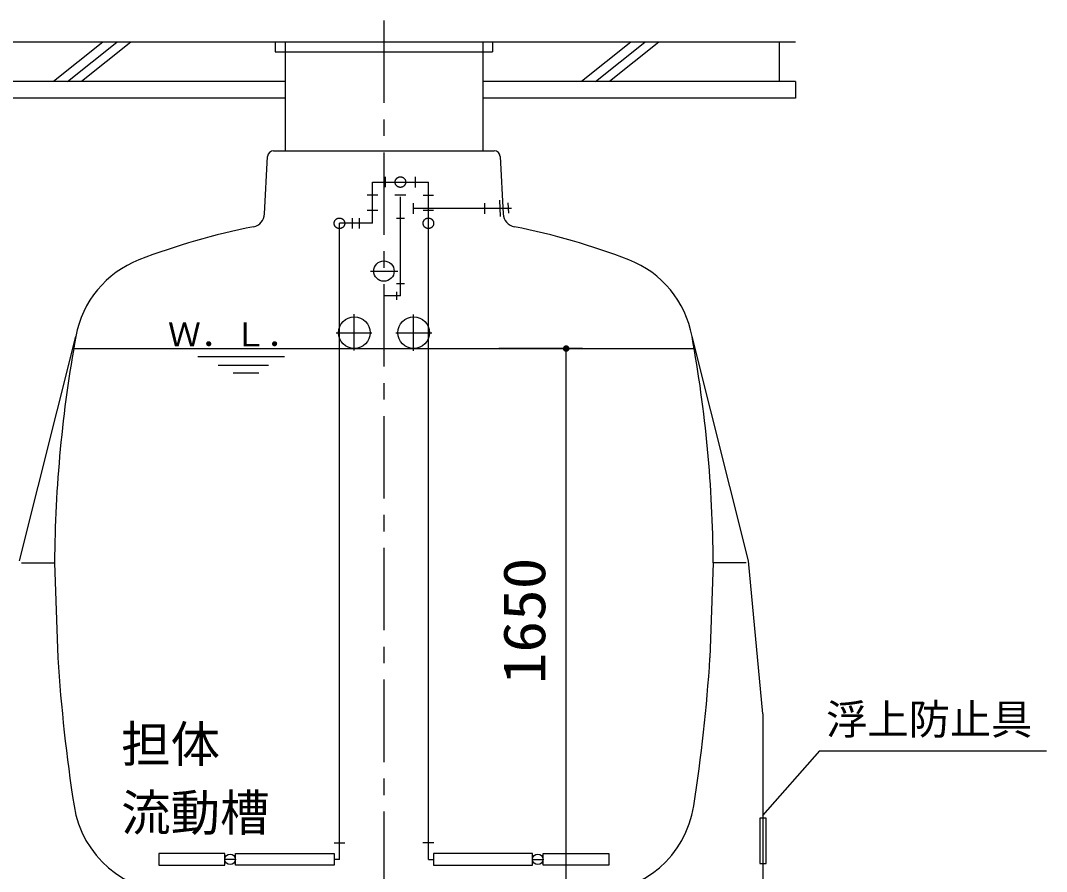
# Model space of a CAD drawing. Units: millimetres, scale not verified. Extents: x -14850 to 14850, y -10500 to 10500.
# Drawn here: x 206 to 3320, y -5574 to -2992 of the extents above; entities that cross this region are included whole.
import ezdxf
from ezdxf.enums import TextEntityAlignment as Align

# ---------------------------------------------------------------- set-up
doc = ezdxf.new("R2010")
doc.units = ezdxf.units.MM
doc.header["$LTSCALE"] = 50
doc.linetypes.add('CHAIN1', pattern=[8, 5, -1, 1, -1])
doc.linetypes.add('LONG_DASHED1', pattern=[7, 6, -1])
for name, color, linetype, lineweight in [('0-0_機器', 3, 'Continuous', 25), ('0-1_空気管', 3, 'Continuous', 25), ('0-2_躯体', 3, 'Continuous', 25)]:
    doc.layers.add(name, color=color, linetype=linetype, lineweight=lineweight)
doc.styles.add('ＭＳ ゴシック', font='')
doc.styles.get('ＭＳ ゴシック').set_extended_font_data('MS Gothic')

msp = doc.modelspace()

# ---------------------------------------------------------------- linework, layer by layer
at = {"layer": '0-0_機器', "color": 2}
for p, q in [((1008.81, -3057.44), (1008.81, -3387.44)), ((1608.81, -3057.44), (1608.81, -3387.44)), ((1638.81, -3057.44), (1638.81, -3087.44)), ((2558.81, -3177.44), (2558.81, -3227.44)), ((2558.81, -3227.44), (1608.81, -3227.44))]:
    msp.add_line(p, q, dxfattribs=at)
for points in [[(978.81, -3057.44), (978.81, -3087.44), (1638.81, -3087.44)], [(1008.81, -3227.44), (58.81, -3227.44), (58.81, -3177.44)]]:
    msp.add_lwpolyline(points, dxfattribs=at)
at = {"layer": '0-1_空気管', "linetype": 'CHAIN1'}
for p, q in [((1308.81, -2992.19), (1308.81, -5737.44)), ((1218.81, -3993.57), (1218.81, -3883.19)), ((1398.81, -3994.69), (1398.81, -3883.75)), ((1164.3, -3939.44), (1272.42, -3939.44)), ((1345.07, -3939.44), (1453.75, -3939.44))]:
    msp.add_line(p, q, dxfattribs=at)
at = {"layer": '0-1_空気管', "color": 7}
for p, q in [((202.22, -4631.43), (373.48, -3950.46)), ((2458.81, -5095.51), (2458.81, -5637.44))]:
    msp.add_line(p, q, dxfattribs=at)
at = {"layer": '0-1_空気管', "color": 4}
for q in [(2458.56, -5404.79), (3320.31, -5207.86)]:
    msp.add_line((2630.8, -5207.86), q, dxfattribs=at)
at = {"layer": '0-1_空気管', "color": 7}
msp.add_lwpolyline([(2458.81, -5095.51), (2415.39, -4631.43), (2244.14, -3950.46)], dxfattribs=at)
msp.add_lwpolyline([(2450.05, -5412.88), (2450.05, -5550.43), (2469.69, -5550.43), (2469.69, -5412.88)], close=True, dxfattribs=at)
at = {"layer": '0-2_躯体', "color": 2}
for p, q in [((2558.81, -3057.44), (108.81, -3057.44)), ((455.76, -3057.44), (305.76, -3177.44)), ((348.19, -3177.44), (498.19, -3057.44)), ((540.61, -3057.44), (390.61, -3177.44)), ((2058.55, -3057.44), (1908.55, -3177.44)), ((1950.98, -3177.44), (2100.97, -3057.44)), ((2143.4, -3057.44), (1993.4, -3177.44)), ((2508.81, -3057.44), (2508.81, -3177.44)), ((1008.81, -3177.44), (58.81, -3177.44)), ((2558.81, -3177.44), (1608.81, -3177.44)), ((1912.09, -3987.44), (1657.48, -3987.44)), ((1862.09, -5637.44), (1862.09, -3987.44))]:
    msp.add_line(p, q, dxfattribs=at)
at = {"layer": '0-2_躯体'}
for p, q in [((973.8, -3387.44), (1643.82, -3387.44)), ((946.68, -3578.88), (955.82, -3404.5)), ((1661.79, -3404.5), (1670.93, -3578.88)), ((1443.81, -5537.44), (1443.81, -3579.15)), ((1173.81, -5537.44), (1173.81, -3607.44)), ((366.92, -3987.44), (2250.7, -3987.44)), ((1007.45, -4012.44), (744.06, -4012.44)), ((805.58, -4037.44), (958.42, -4037.44)), ((928.62, -4062.44), (850.76, -4062.44)), ((208.81, -4637.44), (308.81, -4637.44)), ((308.81, -4637.44), (318.89, -4926.29)), ((2308.81, -4637.44), (2298.72, -4926.29)), ((2408.81, -4637.44), (2308.81, -4637.44)), ((1157.31, -5487.44), (1190.31, -5487.44)), ((1460.31, -5487.44), (1427.31, -5487.44)), ((857.81, -5537.44), (825.81, -5537.44)), ((1173.81, -5537.44), (1157.81, -5537.44)), ((1443.81, -5537.44), (1459.81, -5537.44)), ((1759.81, -5537.44), (1791.81, -5537.44))]:
    msp.add_line(p, q, dxfattribs=at)
at = {"layer": '0-2_躯体', "linetype": 'LONG_DASHED1'}
for p, q in [((1273.81, -3482.44), (1443.81, -3482.44)), ((1273.81, -3607.44), (1273.81, -3482.44)), ((1313.81, -3497.94), (1313.81, -3466.94)), ((1358.81, -3827.44), (1358.81, -3482.44)), ((1403.81, -3466.44), (1403.81, -3498.44)), ((1443.81, -3607.44), (1443.81, -3482.44)), ((1289.81, -3522.44), (1257.81, -3522.44)), ((1375.31, -3522.44), (1342.31, -3522.44)), ((1398.81, -3578.44), (1398.81, -3546.44)), ((1427.81, -3522.44), (1459.81, -3522.44)), ((1613.75, -3546.44), (1613.75, -3578.44)), ((1663.22, -3587.11), (1660.6, -3537.18)), ((1687.67, -3576.83), (1685.99, -3544.87)), ((1257.81, -3567.44), (1289.81, -3567.44)), ((1696.21, -3562.44), (1358.81, -3562.44)), ((1427.81, -3567.44), (1459.81, -3567.44)), ((1273.81, -3607.44), (1173.81, -3607.44)), ((1213.81, -3623.44), (1213.81, -3591.44)), ((1233.81, -3591.44), (1233.81, -3623.44)), ((1370.8, -3592.44), (1346.81, -3592.44)), ((1268.48, -3752.44), (1350.7, -3752.44)), ((1346.81, -3789.94), (1370.81, -3789.94)), ((1358.81, -3827.44), (1308.81, -3827.44)), ((1346.81, -3815.44), (1346.81, -3839.44))]:
    msp.add_line(p, q, dxfattribs=at)
at = {"layer": '0-2_躯体'}
for points in [[(625.81, -5555.44), (825.81, -5555.44), (825.81, -5519.44), (625.81, -5519.44)], [(1157.81, -5555.44), (857.81, -5555.44), (857.81, -5519.44), (1157.81, -5519.44)], [(1459.81, -5555.44), (1759.81, -5555.44), (1759.81, -5519.44), (1459.81, -5519.44)], [(1991.81, -5555.44), (1791.81, -5555.44), (1791.81, -5519.44), (1991.81, -5519.44)]]:
    msp.add_lwpolyline(points, close=True, dxfattribs=at)
at = {"layer": '0-2_躯体', "linetype": 'LONG_DASHED1'}
for centre in [(1358.81, -3482.44), (1173.81, -3607.44), (1443.81, -3607.44)]:
    msp.add_circle(centre, 16, dxfattribs=at)
at = {"layer": '0-2_躯体'}
for centre, radius in [((1308.81, -3752.44), 31), ((1218.81, -3939.44), 48), ((1398.81, -3939.44), 48), ((841.81, -5537.44), 16), ((1775.81, -5537.44), 16)]:
    msp.add_circle(centre, radius, dxfattribs=at)
for centre, radius, start, end in [((973.8, -3405.44), 18, 90, 177), ((1643.82, -3405.44), 18, 3, 90), ((904.74, -3576.68), 42, 281.09363, 357), ((1712.87, -3576.68), 42, 182.99998, 258.90636), ((1308.81, -5637.44), 2058, 101.09363, 111.18159), ((1308.81, -5637.44), 2058, 68.81839, 78.90636), ((676.49, -4005.67), 308, 111.18158, 169.67424), ((1941.13, -4005.67), 308, 10.32571, 68.81837), ((4308.69, -4667.44), 4000, 169.67426, 179.57027), ((-1691.08, -4667.44), 4000, 0.42972, 10.32573), ((5308.72, -4607.44), 5000, 183.6562, 188.83084), ((-2691.1, -4607.44), 5000, 351.16913, 356.34377), ((674.31, -5327.44), 310, 188.83086, 270), ((1943.3, -5327.44), 310, 270, 351.16913)]:
    msp.add_arc(centre, radius, start, end, dxfattribs=at)
at = {"layer": '0-2_躯体', "color": 5}
for points in [[(1852.09, -3987.44), (1862.09, -3977.44), (1862.09, -3987.44)], [(1852.11, -3986.81), (1862.09, -3977.44), (1852.09, -3987.44)], [(1852.26, -3985.57), (1862.09, -3977.44), (1852.11, -3986.81)], [(1852.58, -3984.35), (1862.09, -3977.44), (1852.26, -3985.57)], [(1853.04, -3983.18), (1862.09, -3977.44), (1852.58, -3984.35)], [(1853.64, -3982.08), (1862.09, -3977.44), (1853.04, -3983.18)], [(1854.38, -3981.07), (1862.09, -3977.44), (1853.64, -3982.08)], [(1855.24, -3980.15), (1862.09, -3977.44), (1854.38, -3981.07)], [(1855.24, -3980.15), (1860.83, -3977.52), (1862.09, -3977.44)], [(1856.21, -3979.35), (1860.83, -3977.52), (1855.24, -3980.15)], [(1856.21, -3979.35), (1859.6, -3977.76), (1860.83, -3977.52)], [(1857.27, -3978.68), (1859.6, -3977.76), (1856.21, -3979.35)], [(1857.27, -3978.68), (1858.41, -3978.14), (1859.6, -3977.76)], [(1862.09, -3977.44), (1870.85, -3982.62), (1862.09, -3987.44)], [(1862.09, -3977.44), (1870.18, -3981.56), (1870.85, -3982.62)], [(1862.09, -3977.44), (1869.38, -3980.6), (1870.18, -3981.56)], [(1862.09, -3977.44), (1868.46, -3979.74), (1869.38, -3980.6)], [(1862.09, -3977.44), (1867.45, -3979), (1868.46, -3979.74)], [(1862.09, -3977.44), (1866.34, -3978.39), (1867.45, -3979)], [(1862.09, -3977.44), (1865.18, -3977.93), (1866.34, -3978.39)], [(1862.09, -3977.44), (1863.96, -3977.62), (1865.18, -3977.93)], [(1862.09, -3977.44), (1862.71, -3977.46), (1863.96, -3977.62)], [(1862.09, -3987.44), (1870.85, -3982.62), (1871.38, -3983.76)], [(1862.09, -3987.44), (1871.38, -3983.76), (1871.77, -3984.95)], [(1862.09, -3987.44), (1871.77, -3984.95), (1872.01, -3986.19)], [(1862.09, -3987.44), (1872.01, -3986.19), (1872.09, -3987.44)], [(1852.79, -3991.12), (1852.09, -3987.44), (1862.09, -3987.44)], [(1852.4, -3989.93), (1852.09, -3987.44), (1852.79, -3991.12)], [(1852.17, -3988.69), (1852.09, -3987.44), (1852.4, -3989.93)], [(1852.79, -3991.12), (1862.09, -3987.44), (1853.32, -3992.26)], [(1853.32, -3992.26), (1862.09, -3987.44), (1854, -3993.32)], [(1854, -3993.32), (1862.09, -3987.44), (1854.8, -3994.29)], [(1854.8, -3994.29), (1862.09, -3987.44), (1855.71, -3995.15)], [(1855.71, -3995.15), (1862.09, -3987.44), (1856.73, -3995.88)], [(1856.73, -3995.88), (1862.09, -3987.44), (1857.83, -3996.49)], [(1857.83, -3996.49), (1862.09, -3987.44), (1859, -3996.95)], [(1859, -3996.95), (1862.09, -3987.44), (1860.21, -3997.26)], [(1860.21, -3997.26), (1862.09, -3987.44), (1861.46, -3997.42)], [(1861.46, -3997.42), (1862.09, -3987.44), (1862.09, -3997.44)], [(1862.09, -3987.44), (1869.79, -3993.82), (1862.09, -3997.44)], [(1862.09, -3987.44), (1870.53, -3992.8), (1869.79, -3993.82)], [(1862.09, -3987.44), (1871.14, -3991.7), (1870.53, -3992.8)], [(1862.09, -3987.44), (1871.6, -3990.53), (1871.14, -3991.7)], [(1862.09, -3987.44), (1871.91, -3989.32), (1871.6, -3990.53)], [(1862.09, -3987.44), (1872.07, -3988.07), (1871.91, -3989.32)], [(1862.09, -3987.44), (1872.09, -3987.44), (1872.07, -3988.07)], [(1862.09, -3997.44), (1869.79, -3993.82), (1868.93, -3994.73)], [(1862.09, -3997.44), (1868.93, -3994.73), (1863.34, -3997.36)], [(1863.34, -3997.36), (1868.93, -3994.73), (1867.96, -3995.53)], [(1863.34, -3997.36), (1867.96, -3995.53), (1864.57, -3997.13)], [(1864.57, -3997.13), (1867.96, -3995.53), (1866.9, -3996.2)], [(1864.57, -3997.13), (1866.9, -3996.2), (1865.77, -3996.74)]]:
    msp.add_solid(points, dxfattribs=at)

# ---------------------------------------------------------------- texts
at = {"layer": '0-1_空気管', "color": 4, "style": 'ＭＳ ゴシック'}
msp.add_text('浮上防止具', height=91.79, dxfattribs=at).set_placement((2651.26, -5186.17), align=Align.BOTTOM_LEFT)
at = {"layer": '0-2_躯体', "color": 4, "style": 'ＭＳ ゴシック'}
for s, height, p in [('Ｗ．Ｌ．', 73.31, (653, -4003.17)), ('担体', 110, (511.14, -5275.83)), ('流動槽', 110, (511.14, -5483.83))]:
    msp.add_text(s, height=height, dxfattribs=at).set_placement(p, align=Align.BOTTOM_LEFT)
at = {"layer": '0-2_躯体', "color": 4, "style": 'ＭＳ ゴシック', "width": 1.1}
msp.add_text('1650', height=128.4, rotation=90, dxfattribs=at).set_placement((1837.09, -5006.19), align=Align.BOTTOM_LEFT)

doc.saveas('drawing.dxf')
